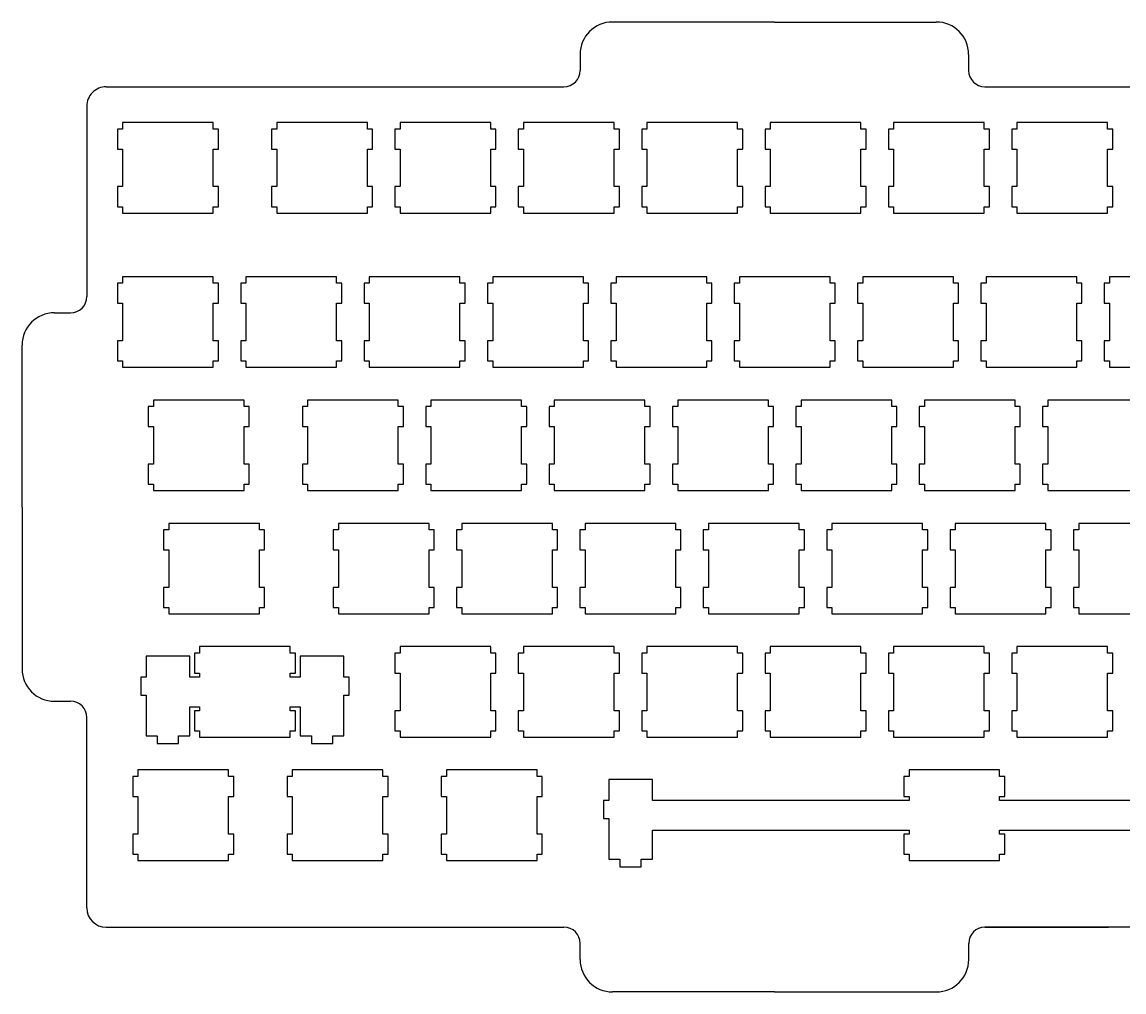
# Model space of a CAD drawing. Header units: millimetres. Extents: x 129 to 464, y 121 to 271.
# Drawn here: x 128.9 to 299, y 121.3 to 271.1 of the extents above; entities that cross this region are included whole.
import ezdxf

# ---------------------------------------------------------------- set-up
doc = ezdxf.new("R2010")
doc.units = ezdxf.units.MM

msp = doc.modelspace()

# ---------------------------------------------------------------- linework, layer by layer
for p, q in [((245.04, 271.14), (220.04, 271.14)), ((245.04, 271.14), (270.04, 271.14)), ((215.04, 266.14), (215.04, 263.64)), ((275.04, 266.14), (275.04, 263.64)), ((277.54, 261.14), (315.73, 261.14)), ((277.54, 261.14), (296.63, 261.14)), ((138.86, 258.14), (138.86, 228.72)), ((133.86, 226.22), (136.36, 226.22)), ((128.86, 196.22), (128.86, 221.22)), ((128.86, 196.22), (128.86, 171.22)), ((133.86, 166.22), (136.36, 166.22)), ((141.86, 131.31), (212.55, 131.31)), ((315.74, 131.31), (277.55, 131.31)), ((277.55, 131.31), (296.64, 131.31)), ((215.05, 126.31), (215.05, 128.81)), ((275.05, 126.31), (275.05, 128.81)), ((245.05, 121.31), (220.05, 121.31)), ((245.05, 121.31), (270.05, 121.31))]:
    msp.add_line(p, q)
at = {"color": 0}
for p, q in [((141.85, 261.14), (212.54, 261.14)), ((144.39, 255.61), (144.39, 254.61)), ((158.39, 255.61), (144.39, 255.61)), ((158.39, 254.61), (158.39, 255.61)), ((168.2, 255.61), (168.2, 254.61)), ((182.2, 255.61), (168.2, 255.61)), ((182.2, 254.61), (182.2, 255.61)), ((187.25, 255.61), (187.25, 254.61)), ((201.25, 255.61), (187.25, 255.61)), ((201.25, 254.61), (201.25, 255.61)), ((206.3, 255.61), (206.3, 254.61)), ((220.3, 255.61), (206.3, 255.61)), ((220.3, 254.61), (220.3, 255.61)), ((225.35, 255.61), (225.35, 254.61)), ((239.35, 255.61), (225.35, 255.61)), ((239.35, 254.61), (239.35, 255.61)), ((244.4, 255.61), (244.4, 254.61)), ((258.4, 255.61), (244.4, 255.61)), ((258.4, 254.61), (258.4, 255.61)), ((263.45, 255.61), (263.45, 254.61)), ((277.45, 255.61), (263.45, 255.61)), ((277.45, 254.61), (277.45, 255.61)), ((282.5, 255.61), (282.5, 254.61)), ((296.5, 255.61), (282.5, 255.61)), ((296.5, 254.61), (296.5, 255.61)), ((144.39, 254.61), (143.59, 254.61)), ((143.59, 254.61), (143.59, 251.51)), ((159.19, 254.61), (158.39, 254.61)), ((159.19, 251.51), (159.19, 254.61)), ((168.2, 254.61), (167.4, 254.61)), ((167.4, 254.61), (167.4, 251.51)), ((183, 254.61), (182.2, 254.61)), ((183, 251.51), (183, 254.61)), ((187.25, 254.61), (186.45, 254.61)), ((186.45, 254.61), (186.45, 251.51)), ((202.05, 254.61), (201.25, 254.61)), ((202.05, 251.51), (202.05, 254.61)), ((206.3, 254.61), (205.5, 254.61)), ((205.5, 254.61), (205.5, 251.51)), ((221.1, 254.61), (220.3, 254.61)), ((221.1, 251.51), (221.1, 254.61)), ((225.35, 254.61), (224.55, 254.61)), ((224.55, 254.61), (224.55, 251.51)), ((240.15, 254.61), (239.35, 254.61)), ((240.15, 251.51), (240.15, 254.61)), ((244.4, 254.61), (243.6, 254.61)), ((243.6, 254.61), (243.6, 251.51)), ((259.2, 254.61), (258.4, 254.61)), ((259.2, 251.51), (259.2, 254.61)), ((263.45, 254.61), (262.65, 254.61)), ((262.65, 254.61), (262.65, 251.51)), ((278.25, 254.61), (277.45, 254.61)), ((278.25, 251.51), (278.25, 254.61)), ((282.5, 254.61), (281.7, 254.61)), ((281.7, 254.61), (281.7, 251.51)), ((297.3, 254.61), (296.5, 254.61)), ((297.3, 251.51), (297.3, 254.61)), ((143.59, 251.51), (144.39, 251.51)), ((144.39, 251.51), (144.39, 245.71)), ((158.39, 245.71), (158.39, 251.51)), ((158.39, 251.51), (159.19, 251.51)), ((167.4, 251.51), (168.2, 251.51)), ((168.2, 251.51), (168.2, 245.71)), ((182.2, 245.71), (182.2, 251.51)), ((182.2, 251.51), (183, 251.51)), ((186.45, 251.51), (187.25, 251.51)), ((187.25, 251.51), (187.25, 245.71)), ((201.25, 245.71), (201.25, 251.51)), ((201.25, 251.51), (202.05, 251.51)), ((205.5, 251.51), (206.3, 251.51)), ((206.3, 251.51), (206.3, 245.71)), ((220.3, 245.71), (220.3, 251.51)), ((220.3, 251.51), (221.1, 251.51)), ((224.55, 251.51), (225.35, 251.51)), ((225.35, 251.51), (225.35, 245.71)), ((239.35, 245.71), (239.35, 251.51)), ((239.35, 251.51), (240.15, 251.51)), ((243.6, 251.51), (244.4, 251.51)), ((244.4, 251.51), (244.4, 245.71)), ((258.4, 245.71), (258.4, 251.51)), ((258.4, 251.51), (259.2, 251.51)), ((262.65, 251.51), (263.45, 251.51)), ((263.45, 251.51), (263.45, 245.71)), ((277.45, 245.71), (277.45, 251.51)), ((277.45, 251.51), (278.25, 251.51)), ((281.7, 251.51), (282.5, 251.51)), ((282.5, 251.51), (282.5, 245.71)), ((296.5, 245.71), (296.5, 251.51)), ((296.5, 251.51), (297.3, 251.51)), ((144.39, 245.71), (143.59, 245.71)), ((143.59, 245.71), (143.59, 242.61)), ((159.19, 245.71), (158.39, 245.71)), ((159.19, 242.61), (159.19, 245.71)), ((168.2, 245.71), (167.4, 245.71)), ((167.4, 245.71), (167.4, 242.61)), ((183, 245.71), (182.2, 245.71)), ((183, 242.61), (183, 245.71)), ((187.25, 245.71), (186.45, 245.71)), ((186.45, 245.71), (186.45, 242.61)), ((202.05, 245.71), (201.25, 245.71)), ((202.05, 242.61), (202.05, 245.71)), ((206.3, 245.71), (205.5, 245.71)), ((205.5, 245.71), (205.5, 242.61)), ((221.1, 245.71), (220.3, 245.71)), ((221.1, 242.61), (221.1, 245.71)), ((225.35, 245.71), (224.55, 245.71)), ((224.55, 245.71), (224.55, 242.61)), ((240.15, 245.71), (239.35, 245.71)), ((240.15, 242.61), (240.15, 245.71)), ((244.4, 245.71), (243.6, 245.71)), ((243.6, 245.71), (243.6, 242.61)), ((259.2, 245.71), (258.4, 245.71)), ((259.2, 242.61), (259.2, 245.71)), ((263.45, 245.71), (262.65, 245.71)), ((262.65, 245.71), (262.65, 242.61)), ((278.25, 245.71), (277.45, 245.71)), ((278.25, 242.61), (278.25, 245.71)), ((282.5, 245.71), (281.7, 245.71)), ((281.7, 245.71), (281.7, 242.61)), ((297.3, 245.71), (296.5, 245.71)), ((297.3, 242.61), (297.3, 245.71)), ((143.59, 242.61), (144.39, 242.61)), ((144.39, 242.61), (144.39, 241.61)), ((158.39, 241.61), (158.39, 242.61)), ((158.39, 242.61), (159.19, 242.61)), ((167.4, 242.61), (168.2, 242.61)), ((168.2, 242.61), (168.2, 241.61)), ((182.2, 241.61), (182.2, 242.61)), ((182.2, 242.61), (183, 242.61)), ((186.45, 242.61), (187.25, 242.61)), ((187.25, 242.61), (187.25, 241.61)), ((201.25, 241.61), (201.25, 242.61)), ((201.25, 242.61), (202.05, 242.61)), ((205.5, 242.61), (206.3, 242.61)), ((206.3, 242.61), (206.3, 241.61)), ((220.3, 241.61), (220.3, 242.61)), ((220.3, 242.61), (221.1, 242.61)), ((224.55, 242.61), (225.35, 242.61)), ((225.35, 242.61), (225.35, 241.61)), ((239.35, 241.61), (239.35, 242.61)), ((239.35, 242.61), (240.15, 242.61)), ((243.6, 242.61), (244.4, 242.61)), ((244.4, 242.61), (244.4, 241.61)), ((258.4, 241.61), (258.4, 242.61)), ((258.4, 242.61), (259.2, 242.61)), ((262.65, 242.61), (263.45, 242.61)), ((263.45, 242.61), (263.45, 241.61)), ((277.45, 241.61), (277.45, 242.61)), ((277.45, 242.61), (278.25, 242.61)), ((281.7, 242.61), (282.5, 242.61)), ((282.5, 242.61), (282.5, 241.61)), ((296.5, 241.61), (296.5, 242.61)), ((296.5, 242.61), (297.3, 242.61)), ((144.39, 241.61), (158.39, 241.61)), ((168.2, 241.61), (182.2, 241.61)), ((187.25, 241.61), (201.25, 241.61)), ((206.3, 241.61), (220.3, 241.61)), ((225.35, 241.61), (239.35, 241.61)), ((244.4, 241.61), (258.4, 241.61)), ((263.45, 241.61), (277.45, 241.61)), ((282.5, 241.61), (296.5, 241.61)), ((144.39, 231.8), (144.39, 230.8)), ((158.39, 231.8), (144.39, 231.8)), ((158.39, 230.8), (158.39, 231.8)), ((163.44, 231.8), (163.44, 230.8)), ((177.44, 231.8), (163.44, 231.8)), ((177.44, 230.8), (177.44, 231.8)), ((182.49, 231.8), (182.49, 230.8)), ((196.49, 231.8), (182.49, 231.8)), ((196.49, 230.8), (196.49, 231.8)), ((201.54, 231.8), (201.54, 230.8)), ((215.54, 231.8), (201.54, 231.8)), ((215.54, 230.8), (215.54, 231.8)), ((220.59, 231.8), (220.59, 230.8)), ((234.59, 231.8), (220.59, 231.8)), ((234.59, 230.8), (234.59, 231.8)), ((239.64, 231.8), (239.64, 230.8)), ((253.64, 231.8), (239.64, 231.8)), ((253.64, 230.8), (253.64, 231.8)), ((258.69, 231.8), (258.69, 230.8)), ((272.69, 231.8), (258.69, 231.8)), ((272.69, 230.8), (272.69, 231.8)), ((277.74, 231.8), (277.74, 230.8)), ((291.74, 231.8), (277.74, 231.8)), ((291.74, 230.8), (291.74, 231.8)), ((296.79, 231.8), (296.79, 230.8)), ((310.79, 231.8), (296.79, 231.8)), ((144.39, 230.8), (143.59, 230.8)), ((143.59, 230.8), (143.59, 227.7)), ((159.19, 230.8), (158.39, 230.8)), ((159.19, 227.7), (159.19, 230.8)), ((163.44, 230.8), (162.64, 230.8)), ((162.64, 230.8), (162.64, 227.7)), ((178.24, 230.8), (177.44, 230.8)), ((178.24, 227.7), (178.24, 230.8)), ((182.49, 230.8), (181.69, 230.8)), ((181.69, 230.8), (181.69, 227.7)), ((197.29, 230.8), (196.49, 230.8)), ((197.29, 227.7), (197.29, 230.8)), ((201.54, 230.8), (200.74, 230.8)), ((200.74, 230.8), (200.74, 227.7)), ((216.34, 230.8), (215.54, 230.8)), ((216.34, 227.7), (216.34, 230.8)), ((220.59, 230.8), (219.79, 230.8)), ((219.79, 230.8), (219.79, 227.7)), ((235.39, 230.8), (234.59, 230.8)), ((235.39, 227.7), (235.39, 230.8)), ((239.64, 230.8), (238.84, 230.8)), ((238.84, 230.8), (238.84, 227.7)), ((254.44, 230.8), (253.64, 230.8)), ((254.44, 227.7), (254.44, 230.8)), ((258.69, 230.8), (257.89, 230.8)), ((257.89, 230.8), (257.89, 227.7)), ((273.49, 230.8), (272.69, 230.8)), ((273.49, 227.7), (273.49, 230.8)), ((277.74, 230.8), (276.94, 230.8)), ((276.94, 230.8), (276.94, 227.7)), ((292.54, 230.8), (291.74, 230.8)), ((292.54, 227.7), (292.54, 230.8)), ((296.79, 230.8), (295.99, 230.8)), ((295.99, 230.8), (295.99, 227.7)), ((143.59, 227.7), (144.39, 227.7)), ((144.39, 227.7), (144.39, 221.9)), ((158.39, 221.9), (158.39, 227.7)), ((158.39, 227.7), (159.19, 227.7)), ((162.64, 227.7), (163.44, 227.7)), ((163.44, 227.7), (163.44, 221.9)), ((177.44, 221.9), (177.44, 227.7)), ((177.44, 227.7), (178.24, 227.7)), ((181.69, 227.7), (182.49, 227.7)), ((182.49, 227.7), (182.49, 221.9)), ((196.49, 221.9), (196.49, 227.7)), ((196.49, 227.7), (197.29, 227.7)), ((200.74, 227.7), (201.54, 227.7)), ((201.54, 227.7), (201.54, 221.9)), ((215.54, 221.9), (215.54, 227.7)), ((215.54, 227.7), (216.34, 227.7)), ((219.79, 227.7), (220.59, 227.7)), ((220.59, 227.7), (220.59, 221.9)), ((234.59, 221.9), (234.59, 227.7)), ((234.59, 227.7), (235.39, 227.7)), ((238.84, 227.7), (239.64, 227.7)), ((239.64, 227.7), (239.64, 221.9)), ((253.64, 221.9), (253.64, 227.7)), ((253.64, 227.7), (254.44, 227.7)), ((257.89, 227.7), (258.69, 227.7)), ((258.69, 227.7), (258.69, 221.9)), ((272.69, 221.9), (272.69, 227.7)), ((272.69, 227.7), (273.49, 227.7)), ((276.94, 227.7), (277.74, 227.7)), ((277.74, 227.7), (277.74, 221.9)), ((291.74, 221.9), (291.74, 227.7)), ((291.74, 227.7), (292.54, 227.7)), ((295.99, 227.7), (296.79, 227.7)), ((296.79, 227.7), (296.79, 221.9)), ((144.39, 221.9), (143.59, 221.9)), ((143.59, 221.9), (143.59, 218.8)), ((159.19, 221.9), (158.39, 221.9)), ((159.19, 218.8), (159.19, 221.9)), ((163.44, 221.9), (162.64, 221.9)), ((162.64, 221.9), (162.64, 218.8)), ((178.24, 221.9), (177.44, 221.9)), ((178.24, 218.8), (178.24, 221.9)), ((182.49, 221.9), (181.69, 221.9)), ((181.69, 221.9), (181.69, 218.8)), ((197.29, 221.9), (196.49, 221.9)), ((197.29, 218.8), (197.29, 221.9)), ((201.54, 221.9), (200.74, 221.9)), ((200.74, 221.9), (200.74, 218.8)), ((216.34, 221.9), (215.54, 221.9)), ((216.34, 218.8), (216.34, 221.9)), ((220.59, 221.9), (219.79, 221.9)), ((219.79, 221.9), (219.79, 218.8)), ((235.39, 221.9), (234.59, 221.9)), ((235.39, 218.8), (235.39, 221.9)), ((239.64, 221.9), (238.84, 221.9)), ((238.84, 221.9), (238.84, 218.8)), ((254.44, 221.9), (253.64, 221.9)), ((254.44, 218.8), (254.44, 221.9)), ((258.69, 221.9), (257.89, 221.9)), ((257.89, 221.9), (257.89, 218.8)), ((273.49, 221.9), (272.69, 221.9)), ((273.49, 218.8), (273.49, 221.9)), ((277.74, 221.9), (276.94, 221.9)), ((276.94, 221.9), (276.94, 218.8)), ((292.54, 221.9), (291.74, 221.9)), ((292.54, 218.8), (292.54, 221.9)), ((296.79, 221.9), (295.99, 221.9)), ((295.99, 221.9), (295.99, 218.8)), ((143.59, 218.8), (144.39, 218.8)), ((144.39, 218.8), (144.39, 217.8)), ((158.39, 217.8), (158.39, 218.8)), ((158.39, 218.8), (159.19, 218.8)), ((162.64, 218.8), (163.44, 218.8)), ((163.44, 218.8), (163.44, 217.8)), ((177.44, 217.8), (177.44, 218.8)), ((177.44, 218.8), (178.24, 218.8)), ((181.69, 218.8), (182.49, 218.8)), ((182.49, 218.8), (182.49, 217.8)), ((196.49, 217.8), (196.49, 218.8)), ((196.49, 218.8), (197.29, 218.8)), ((200.74, 218.8), (201.54, 218.8)), ((201.54, 218.8), (201.54, 217.8)), ((215.54, 217.8), (215.54, 218.8)), ((215.54, 218.8), (216.34, 218.8)), ((219.79, 218.8), (220.59, 218.8)), ((220.59, 218.8), (220.59, 217.8)), ((234.59, 217.8), (234.59, 218.8)), ((234.59, 218.8), (235.39, 218.8)), ((238.84, 218.8), (239.64, 218.8)), ((239.64, 218.8), (239.64, 217.8)), ((253.64, 217.8), (253.64, 218.8)), ((253.64, 218.8), (254.44, 218.8)), ((257.89, 218.8), (258.69, 218.8)), ((258.69, 218.8), (258.69, 217.8)), ((272.69, 217.8), (272.69, 218.8)), ((272.69, 218.8), (273.49, 218.8)), ((276.94, 218.8), (277.74, 218.8)), ((277.74, 218.8), (277.74, 217.8)), ((291.74, 217.8), (291.74, 218.8)), ((291.74, 218.8), (292.54, 218.8)), ((295.99, 218.8), (296.79, 218.8)), ((296.79, 218.8), (296.79, 217.8)), ((144.39, 217.8), (158.39, 217.8)), ((163.44, 217.8), (177.44, 217.8)), ((182.49, 217.8), (196.49, 217.8)), ((201.54, 217.8), (215.54, 217.8)), ((220.59, 217.8), (234.59, 217.8)), ((239.64, 217.8), (253.64, 217.8)), ((258.69, 217.8), (272.69, 217.8)), ((277.74, 217.8), (291.74, 217.8)), ((296.79, 217.8), (310.79, 217.8)), ((149.15, 212.75), (149.15, 211.75)), ((163.15, 212.75), (149.15, 212.75)), ((163.15, 211.75), (163.15, 212.75)), ((172.96, 212.75), (172.96, 211.75)), ((186.96, 212.75), (172.96, 212.75)), ((186.96, 211.75), (186.96, 212.75)), ((192.01, 212.75), (192.01, 211.75)), ((206.01, 212.75), (192.01, 212.75)), ((206.01, 211.75), (206.01, 212.75)), ((211.06, 212.75), (211.06, 211.75)), ((225.06, 212.75), (211.06, 212.75)), ((225.06, 211.75), (225.06, 212.75)), ((230.11, 212.75), (230.11, 211.75)), ((244.11, 212.75), (230.11, 212.75)), ((244.11, 211.75), (244.11, 212.75)), ((249.16, 212.75), (249.16, 211.75)), ((263.16, 212.75), (249.16, 212.75)), ((263.16, 211.75), (263.16, 212.75)), ((268.21, 212.75), (268.21, 211.75)), ((282.21, 212.75), (268.21, 212.75)), ((282.21, 211.75), (282.21, 212.75)), ((287.26, 212.75), (287.26, 211.75)), ((301.26, 212.75), (287.26, 212.75)), ((149.15, 211.75), (148.35, 211.75)), ((148.35, 211.75), (148.35, 208.65)), ((163.95, 211.75), (163.15, 211.75)), ((163.95, 208.65), (163.95, 211.75)), ((172.96, 211.75), (172.16, 211.75)), ((172.16, 211.75), (172.16, 208.65)), ((187.76, 211.75), (186.96, 211.75)), ((187.76, 208.65), (187.76, 211.75)), ((192.01, 211.75), (191.21, 211.75)), ((191.21, 211.75), (191.21, 208.65)), ((206.81, 211.75), (206.01, 211.75)), ((206.81, 208.65), (206.81, 211.75)), ((211.06, 211.75), (210.26, 211.75)), ((210.26, 211.75), (210.26, 208.65)), ((225.86, 211.75), (225.06, 211.75)), ((225.86, 208.65), (225.86, 211.75)), ((230.11, 211.75), (229.31, 211.75)), ((229.31, 211.75), (229.31, 208.65)), ((244.91, 211.75), (244.11, 211.75)), ((244.91, 208.65), (244.91, 211.75)), ((249.16, 211.75), (248.36, 211.75)), ((248.36, 211.75), (248.36, 208.65)), ((263.96, 211.75), (263.16, 211.75)), ((263.96, 208.65), (263.96, 211.75)), ((268.21, 211.75), (267.41, 211.75)), ((267.41, 211.75), (267.41, 208.65)), ((283.01, 211.75), (282.21, 211.75)), ((283.01, 208.65), (283.01, 211.75)), ((287.26, 211.75), (286.46, 211.75)), ((286.46, 211.75), (286.46, 208.65)), ((148.35, 208.65), (149.15, 208.65)), ((149.15, 208.65), (149.15, 202.85)), ((163.15, 202.85), (163.15, 208.65)), ((163.15, 208.65), (163.95, 208.65)), ((172.16, 208.65), (172.96, 208.65)), ((172.96, 208.65), (172.96, 202.85)), ((186.96, 202.85), (186.96, 208.65)), ((186.96, 208.65), (187.76, 208.65)), ((191.21, 208.65), (192.01, 208.65)), ((192.01, 208.65), (192.01, 202.85)), ((206.01, 202.85), (206.01, 208.65)), ((206.01, 208.65), (206.81, 208.65)), ((210.26, 208.65), (211.06, 208.65)), ((211.06, 208.65), (211.06, 202.85)), ((225.06, 202.85), (225.06, 208.65)), ((225.06, 208.65), (225.86, 208.65)), ((229.31, 208.65), (230.11, 208.65)), ((230.11, 208.65), (230.11, 202.85)), ((244.11, 202.85), (244.11, 208.65)), ((244.11, 208.65), (244.91, 208.65)), ((248.36, 208.65), (249.16, 208.65)), ((249.16, 208.65), (249.16, 202.85)), ((263.16, 202.85), (263.16, 208.65)), ((263.16, 208.65), (263.96, 208.65)), ((267.41, 208.65), (268.21, 208.65)), ((268.21, 208.65), (268.21, 202.85)), ((282.21, 202.85), (282.21, 208.65)), ((282.21, 208.65), (283.01, 208.65)), ((286.46, 208.65), (287.26, 208.65)), ((287.26, 208.65), (287.26, 202.85)), ((149.15, 202.85), (148.35, 202.85)), ((148.35, 202.85), (148.35, 199.75)), ((163.95, 202.85), (163.15, 202.85)), ((163.95, 199.75), (163.95, 202.85)), ((172.96, 202.85), (172.16, 202.85)), ((172.16, 202.85), (172.16, 199.75)), ((187.76, 202.85), (186.96, 202.85)), ((187.76, 199.75), (187.76, 202.85)), ((192.01, 202.85), (191.21, 202.85)), ((191.21, 202.85), (191.21, 199.75)), ((206.81, 202.85), (206.01, 202.85)), ((206.81, 199.75), (206.81, 202.85)), ((211.06, 202.85), (210.26, 202.85)), ((210.26, 202.85), (210.26, 199.75)), ((225.86, 202.85), (225.06, 202.85)), ((225.86, 199.75), (225.86, 202.85)), ((230.11, 202.85), (229.31, 202.85)), ((229.31, 202.85), (229.31, 199.75)), ((244.91, 202.85), (244.11, 202.85)), ((244.91, 199.75), (244.91, 202.85)), ((249.16, 202.85), (248.36, 202.85)), ((248.36, 202.85), (248.36, 199.75)), ((263.96, 202.85), (263.16, 202.85)), ((263.96, 199.75), (263.96, 202.85)), ((268.21, 202.85), (267.41, 202.85)), ((267.41, 202.85), (267.41, 199.75)), ((283.01, 202.85), (282.21, 202.85)), ((283.01, 199.75), (283.01, 202.85)), ((287.26, 202.85), (286.46, 202.85)), ((286.46, 202.85), (286.46, 199.75)), ((148.35, 199.75), (149.15, 199.75)), ((149.15, 199.75), (149.15, 198.75)), ((163.15, 198.75), (163.15, 199.75)), ((163.15, 199.75), (163.95, 199.75)), ((172.16, 199.75), (172.96, 199.75)), ((172.96, 199.75), (172.96, 198.75)), ((186.96, 198.75), (186.96, 199.75)), ((186.96, 199.75), (187.76, 199.75)), ((191.21, 199.75), (192.01, 199.75)), ((192.01, 199.75), (192.01, 198.75)), ((206.01, 198.75), (206.01, 199.75)), ((206.01, 199.75), (206.81, 199.75)), ((210.26, 199.75), (211.06, 199.75)), ((211.06, 199.75), (211.06, 198.75)), ((225.06, 198.75), (225.06, 199.75)), ((225.06, 199.75), (225.86, 199.75)), ((229.31, 199.75), (230.11, 199.75)), ((230.11, 199.75), (230.11, 198.75)), ((244.11, 198.75), (244.11, 199.75)), ((244.11, 199.75), (244.91, 199.75)), ((248.36, 199.75), (249.16, 199.75)), ((249.16, 199.75), (249.16, 198.75)), ((263.16, 198.75), (263.16, 199.75)), ((263.16, 199.75), (263.96, 199.75)), ((267.41, 199.75), (268.21, 199.75)), ((268.21, 199.75), (268.21, 198.75)), ((282.21, 198.75), (282.21, 199.75)), ((282.21, 199.75), (283.01, 199.75)), ((286.46, 199.75), (287.26, 199.75)), ((287.26, 199.75), (287.26, 198.75)), ((149.15, 198.75), (163.15, 198.75)), ((172.96, 198.75), (186.96, 198.75)), ((192.01, 198.75), (206.01, 198.75)), ((211.06, 198.75), (225.06, 198.75)), ((230.11, 198.75), (244.11, 198.75)), ((249.16, 198.75), (263.16, 198.75)), ((268.21, 198.75), (282.21, 198.75)), ((287.26, 198.75), (301.26, 198.75)), ((151.53, 192.7), (150.73, 192.7)), ((150.73, 192.7), (150.73, 189.6)), ((151.53, 193.7), (151.53, 192.7)), ((165.53, 193.7), (151.53, 193.7)), ((165.53, 192.7), (165.53, 193.7)), ((166.33, 192.7), (165.53, 192.7)), ((166.33, 189.6), (166.33, 192.7)), ((177.73, 192.7), (176.92, 192.7)), ((176.92, 192.7), (176.92, 189.6)), ((177.73, 193.7), (177.73, 192.7)), ((191.72, 193.7), (177.73, 193.7)), ((191.72, 192.7), (191.72, 193.7)), ((192.52, 192.7), (191.72, 192.7)), ((192.52, 189.6), (192.52, 192.7)), ((196.78, 192.7), (195.97, 192.7)), ((195.97, 192.7), (195.97, 189.6)), ((196.78, 193.7), (196.78, 192.7)), ((210.77, 193.7), (196.78, 193.7)), ((210.77, 192.7), (210.77, 193.7)), ((211.57, 192.7), (210.77, 192.7)), ((211.57, 189.6), (211.57, 192.7)), ((215.83, 192.7), (215.02, 192.7)), ((215.02, 192.7), (215.02, 189.6)), ((215.83, 193.7), (215.83, 192.7)), ((229.82, 193.7), (215.83, 193.7)), ((229.82, 192.7), (229.82, 193.7)), ((230.62, 192.7), (229.82, 192.7)), ((230.62, 189.6), (230.62, 192.7)), ((234.88, 192.7), (234.07, 192.7)), ((234.07, 192.7), (234.07, 189.6)), ((234.88, 193.7), (234.88, 192.7)), ((248.88, 193.7), (234.88, 193.7)), ((248.88, 192.7), (248.88, 193.7)), ((249.67, 192.7), (248.88, 192.7)), ((249.67, 189.6), (249.67, 192.7)), ((253.93, 192.7), (253.12, 192.7)), ((253.12, 192.7), (253.12, 189.6)), ((253.93, 193.7), (253.93, 192.7)), ((267.93, 193.7), (253.93, 193.7)), ((267.93, 192.7), (267.93, 193.7)), ((268.72, 192.7), (267.93, 192.7)), ((268.72, 189.6), (268.72, 192.7)), ((272.98, 192.7), (272.17, 192.7)), ((272.17, 192.7), (272.17, 189.6)), ((272.98, 193.7), (272.98, 192.7)), ((286.98, 193.7), (272.98, 193.7)), ((286.98, 192.7), (286.98, 193.7)), ((287.77, 192.7), (286.98, 192.7)), ((287.77, 189.6), (287.77, 192.7)), ((292.03, 192.7), (291.22, 192.7)), ((291.22, 192.7), (291.22, 189.6)), ((292.03, 193.7), (292.03, 192.7)), ((306.03, 193.7), (292.03, 193.7)), ((150.73, 189.6), (151.53, 189.6)), ((151.53, 189.6), (151.53, 183.8)), ((165.53, 183.8), (165.53, 189.6)), ((165.53, 189.6), (166.33, 189.6)), ((176.92, 189.6), (177.73, 189.6)), ((177.73, 189.6), (177.73, 183.8)), ((191.72, 183.8), (191.72, 189.6)), ((191.72, 189.6), (192.52, 189.6)), ((195.97, 189.6), (196.78, 189.6)), ((196.78, 189.6), (196.78, 183.8)), ((210.77, 183.8), (210.77, 189.6)), ((210.77, 189.6), (211.57, 189.6)), ((215.02, 189.6), (215.83, 189.6)), ((215.83, 189.6), (215.83, 183.8)), ((229.82, 183.8), (229.82, 189.6)), ((229.82, 189.6), (230.62, 189.6)), ((234.07, 189.6), (234.88, 189.6)), ((234.88, 189.6), (234.88, 183.8)), ((248.88, 183.8), (248.88, 189.6)), ((248.88, 189.6), (249.67, 189.6)), ((253.12, 189.6), (253.93, 189.6)), ((253.93, 189.6), (253.93, 183.8)), ((267.93, 183.8), (267.93, 189.6)), ((267.93, 189.6), (268.72, 189.6)), ((272.17, 189.6), (272.98, 189.6)), ((272.98, 189.6), (272.98, 183.8)), ((286.98, 183.8), (286.98, 189.6)), ((286.98, 189.6), (287.77, 189.6)), ((291.22, 189.6), (292.03, 189.6)), ((292.03, 189.6), (292.03, 183.8)), ((151.53, 183.8), (150.73, 183.8)), ((150.73, 183.8), (150.73, 180.7)), ((166.33, 183.8), (165.53, 183.8)), ((166.33, 180.7), (166.33, 183.8)), ((177.73, 183.8), (176.92, 183.8)), ((176.92, 183.8), (176.92, 180.7)), ((192.52, 183.8), (191.72, 183.8)), ((192.52, 180.7), (192.52, 183.8)), ((196.78, 183.8), (195.97, 183.8)), ((195.97, 183.8), (195.97, 180.7)), ((211.57, 183.8), (210.77, 183.8)), ((211.57, 180.7), (211.57, 183.8)), ((215.83, 183.8), (215.02, 183.8)), ((215.02, 183.8), (215.02, 180.7)), ((230.62, 183.8), (229.82, 183.8)), ((230.62, 180.7), (230.62, 183.8)), ((234.88, 183.8), (234.07, 183.8)), ((234.07, 183.8), (234.07, 180.7)), ((249.67, 183.8), (248.88, 183.8)), ((249.67, 180.7), (249.67, 183.8)), ((253.93, 183.8), (253.12, 183.8)), ((253.12, 183.8), (253.12, 180.7)), ((268.72, 183.8), (267.93, 183.8)), ((268.72, 180.7), (268.72, 183.8)), ((272.98, 183.8), (272.17, 183.8)), ((272.17, 183.8), (272.17, 180.7)), ((287.77, 183.8), (286.98, 183.8)), ((287.77, 180.7), (287.77, 183.8)), ((292.03, 183.8), (291.22, 183.8)), ((291.22, 183.8), (291.22, 180.7)), ((150.73, 180.7), (151.53, 180.7)), ((151.53, 180.7), (151.53, 179.7)), ((165.53, 179.7), (165.53, 180.7)), ((165.53, 180.7), (166.33, 180.7)), ((176.92, 180.7), (177.73, 180.7)), ((177.73, 180.7), (177.73, 179.7)), ((191.72, 179.7), (191.72, 180.7)), ((191.72, 180.7), (192.52, 180.7)), ((195.97, 180.7), (196.78, 180.7)), ((196.78, 180.7), (196.78, 179.7)), ((210.77, 179.7), (210.77, 180.7)), ((210.77, 180.7), (211.57, 180.7)), ((215.02, 180.7), (215.83, 180.7)), ((215.83, 180.7), (215.83, 179.7)), ((229.82, 179.7), (229.82, 180.7)), ((229.82, 180.7), (230.62, 180.7)), ((234.07, 180.7), (234.88, 180.7)), ((234.88, 180.7), (234.88, 179.7)), ((248.88, 179.7), (248.88, 180.7)), ((248.88, 180.7), (249.67, 180.7)), ((253.12, 180.7), (253.93, 180.7)), ((253.93, 180.7), (253.93, 179.7)), ((267.93, 179.7), (267.93, 180.7)), ((267.93, 180.7), (268.72, 180.7)), ((272.17, 180.7), (272.98, 180.7)), ((272.98, 180.7), (272.98, 179.7)), ((286.98, 179.7), (286.98, 180.7)), ((286.98, 180.7), (287.77, 180.7)), ((291.22, 180.7), (292.03, 180.7)), ((292.03, 180.7), (292.03, 179.7)), ((151.53, 179.7), (165.53, 179.7)), ((177.73, 179.7), (191.72, 179.7)), ((196.78, 179.7), (210.77, 179.7)), ((215.83, 179.7), (229.82, 179.7)), ((234.88, 179.7), (248.88, 179.7)), ((253.93, 179.7), (267.93, 179.7)), ((272.98, 179.7), (286.98, 179.7)), ((292.03, 179.7), (306.03, 179.7)), ((156.29, 173.65), (155.49, 173.65)), ((155.49, 173.65), (155.49, 170.55)), ((156.29, 174.65), (156.29, 173.65)), ((170.29, 174.65), (156.29, 174.65)), ((170.29, 173.65), (170.29, 174.65)), ((171.09, 173.65), (170.29, 173.65)), ((171.09, 170.55), (171.09, 173.65)), ((187.25, 173.65), (186.45, 173.65)), ((186.45, 173.65), (186.45, 170.55)), ((187.25, 174.65), (187.25, 173.65)), ((201.25, 174.65), (187.25, 174.65)), ((201.25, 173.65), (201.25, 174.65)), ((202.05, 173.65), (201.25, 173.65)), ((202.05, 170.55), (202.05, 173.65)), ((206.3, 173.65), (205.5, 173.65)), ((205.5, 173.65), (205.5, 170.55)), ((206.3, 174.65), (206.3, 173.65)), ((220.3, 174.65), (206.3, 174.65)), ((220.3, 173.65), (220.3, 174.65)), ((221.1, 173.65), (220.3, 173.65)), ((221.1, 170.55), (221.1, 173.65)), ((225.35, 173.65), (224.55, 173.65)), ((224.55, 173.65), (224.55, 170.55)), ((225.35, 174.65), (225.35, 173.65)), ((239.35, 174.65), (225.35, 174.65)), ((239.35, 173.65), (239.35, 174.65)), ((240.15, 173.65), (239.35, 173.65)), ((240.15, 170.55), (240.15, 173.65)), ((244.4, 173.65), (243.6, 173.65)), ((243.6, 173.65), (243.6, 170.55)), ((244.4, 174.65), (244.4, 173.65)), ((258.4, 174.65), (244.4, 174.65)), ((258.4, 173.65), (258.4, 174.65)), ((259.2, 173.65), (258.4, 173.65)), ((259.2, 170.55), (259.2, 173.65)), ((263.45, 173.65), (262.65, 173.65)), ((262.65, 173.65), (262.65, 170.55)), ((263.45, 174.65), (263.45, 173.65)), ((277.45, 174.65), (263.45, 174.65)), ((277.45, 173.65), (277.45, 174.65)), ((278.25, 173.65), (277.45, 173.65)), ((278.25, 170.55), (278.25, 173.65)), ((282.5, 173.65), (281.7, 173.65)), ((281.7, 173.65), (281.7, 170.55)), ((282.5, 174.65), (282.5, 173.65)), ((296.5, 174.65), (282.5, 174.65)), ((296.5, 173.65), (296.5, 174.65)), ((297.3, 173.65), (296.5, 173.65)), ((297.3, 170.55), (297.3, 173.65)), ((154.77, 173.18), (148.02, 173.18)), ((148.02, 173.18), (148.02, 169.95)), ((154.77, 169.95), (154.77, 173.18)), ((178.57, 173.18), (171.82, 173.18)), ((171.82, 173.18), (171.82, 169.95)), ((178.57, 169.95), (178.57, 173.18)), ((155.49, 170.55), (156.29, 170.55)), ((156.29, 170.55), (156.29, 169.95)), ((170.29, 169.95), (170.29, 170.55)), ((170.29, 170.55), (171.09, 170.55)), ((186.45, 170.55), (187.25, 170.55)), ((187.25, 170.55), (187.25, 164.75)), ((201.25, 164.75), (201.25, 170.55)), ((201.25, 170.55), (202.05, 170.55)), ((205.5, 170.55), (206.3, 170.55)), ((206.3, 170.55), (206.3, 164.75)), ((220.3, 164.75), (220.3, 170.55)), ((220.3, 170.55), (221.1, 170.55)), ((224.55, 170.55), (225.35, 170.55)), ((225.35, 170.55), (225.35, 164.75)), ((239.35, 164.75), (239.35, 170.55)), ((239.35, 170.55), (240.15, 170.55)), ((243.6, 170.55), (244.4, 170.55)), ((244.4, 170.55), (244.4, 164.75)), ((258.4, 164.75), (258.4, 170.55)), ((258.4, 170.55), (259.2, 170.55)), ((262.65, 170.55), (263.45, 170.55)), ((263.45, 170.55), (263.45, 164.75)), ((277.45, 164.75), (277.45, 170.55)), ((277.45, 170.55), (278.25, 170.55)), ((281.7, 170.55), (282.5, 170.55)), ((282.5, 170.55), (282.5, 164.75)), ((296.5, 164.75), (296.5, 170.55)), ((296.5, 170.55), (297.3, 170.55)), ((148.02, 169.95), (147.19, 169.95)), ((147.19, 169.95), (147.19, 167.15)), ((156.29, 169.95), (154.77, 169.95)), ((171.82, 169.95), (170.29, 169.95)), ((179.39, 169.95), (178.57, 169.95)), ((179.39, 167.15), (179.39, 169.95)), ((147.19, 167.15), (148.02, 167.15)), ((148.02, 167.15), (148.02, 160.88)), ((178.57, 160.88), (178.57, 167.15)), ((178.57, 167.15), (179.39, 167.15)), ((154.77, 160.88), (154.77, 165.35)), ((154.77, 165.35), (156.29, 165.35)), ((156.29, 165.35), (156.29, 164.75)), ((170.29, 164.75), (170.29, 165.35)), ((170.29, 165.35), (171.82, 165.35)), ((171.82, 165.35), (171.82, 160.88)), ((138.86, 134.31), (138.86, 163.72)), ((156.29, 164.75), (155.49, 164.75)), ((155.49, 164.75), (155.49, 161.65)), ((171.09, 164.75), (170.29, 164.75)), ((171.09, 161.65), (171.09, 164.75)), ((187.25, 164.75), (186.45, 164.75)), ((186.45, 164.75), (186.45, 161.65)), ((202.05, 164.75), (201.25, 164.75)), ((202.05, 161.65), (202.05, 164.75)), ((206.3, 164.75), (205.5, 164.75)), ((205.5, 164.75), (205.5, 161.65)), ((221.1, 164.75), (220.3, 164.75)), ((221.1, 161.65), (221.1, 164.75)), ((225.35, 164.75), (224.55, 164.75)), ((224.55, 164.75), (224.55, 161.65)), ((240.15, 164.75), (239.35, 164.75)), ((240.15, 161.65), (240.15, 164.75)), ((244.4, 164.75), (243.6, 164.75)), ((243.6, 164.75), (243.6, 161.65)), ((259.2, 164.75), (258.4, 164.75)), ((259.2, 161.65), (259.2, 164.75)), ((263.45, 164.75), (262.65, 164.75)), ((262.65, 164.75), (262.65, 161.65)), ((278.25, 164.75), (277.45, 164.75)), ((278.25, 161.65), (278.25, 164.75)), ((282.5, 164.75), (281.7, 164.75)), ((281.7, 164.75), (281.7, 161.65)), ((297.3, 164.75), (296.5, 164.75)), ((297.3, 161.65), (297.3, 164.75)), ((148.02, 160.88), (149.74, 160.88)), ((149.74, 160.88), (149.74, 159.68)), ((153.04, 159.68), (153.04, 160.88)), ((153.04, 160.88), (154.77, 160.88)), ((155.49, 161.65), (156.29, 161.65)), ((156.29, 161.65), (156.29, 160.65)), ((156.29, 160.65), (170.29, 160.65)), ((170.29, 160.65), (170.29, 161.65)), ((170.29, 161.65), (171.09, 161.65)), ((171.82, 160.88), (173.54, 160.88)), ((173.54, 160.88), (173.54, 159.68)), ((176.84, 159.68), (176.84, 160.88)), ((176.84, 160.88), (178.57, 160.88)), ((186.45, 161.65), (187.25, 161.65)), ((187.25, 161.65), (187.25, 160.65)), ((187.25, 160.65), (201.25, 160.65)), ((201.25, 160.65), (201.25, 161.65)), ((201.25, 161.65), (202.05, 161.65)), ((205.5, 161.65), (206.3, 161.65)), ((206.3, 161.65), (206.3, 160.65)), ((206.3, 160.65), (220.3, 160.65)), ((220.3, 160.65), (220.3, 161.65)), ((220.3, 161.65), (221.1, 161.65)), ((224.55, 161.65), (225.35, 161.65)), ((225.35, 161.65), (225.35, 160.65)), ((225.35, 160.65), (239.35, 160.65)), ((239.35, 160.65), (239.35, 161.65)), ((239.35, 161.65), (240.15, 161.65)), ((243.6, 161.65), (244.4, 161.65)), ((244.4, 161.65), (244.4, 160.65)), ((244.4, 160.65), (258.4, 160.65)), ((258.4, 160.65), (258.4, 161.65)), ((258.4, 161.65), (259.2, 161.65)), ((262.65, 161.65), (263.45, 161.65)), ((263.45, 161.65), (263.45, 160.65)), ((263.45, 160.65), (277.45, 160.65)), ((277.45, 160.65), (277.45, 161.65)), ((277.45, 161.65), (278.25, 161.65)), ((281.7, 161.65), (282.5, 161.65)), ((282.5, 161.65), (282.5, 160.65)), ((282.5, 160.65), (296.5, 160.65)), ((296.5, 160.65), (296.5, 161.65)), ((296.5, 161.65), (297.3, 161.65)), ((149.74, 159.68), (153.04, 159.68)), ((173.54, 159.68), (176.84, 159.68)), ((146.77, 155.6), (146.77, 154.6)), ((160.77, 155.6), (146.77, 155.6)), ((160.77, 154.6), (160.77, 155.6)), ((170.58, 155.6), (170.58, 154.6)), ((184.58, 155.6), (170.58, 155.6)), ((184.58, 154.6), (184.58, 155.6)), ((194.39, 155.6), (194.39, 154.6)), ((208.39, 155.6), (194.39, 155.6)), ((208.39, 154.6), (208.39, 155.6)), ((265.83, 155.6), (265.83, 154.6)), ((279.83, 155.6), (265.83, 155.6)), ((279.83, 154.6), (279.83, 155.6)), ((146.77, 154.6), (145.97, 154.6)), ((145.97, 154.6), (145.97, 151.5)), ((161.57, 154.6), (160.77, 154.6)), ((161.57, 151.5), (161.57, 154.6)), ((170.58, 154.6), (169.78, 154.6)), ((169.78, 154.6), (169.78, 151.5)), ((185.38, 154.6), (184.58, 154.6)), ((185.38, 151.5), (185.38, 154.6)), ((194.39, 154.6), (193.59, 154.6)), ((193.59, 154.6), (193.59, 151.5)), ((209.19, 154.6), (208.39, 154.6)), ((209.19, 151.5), (209.19, 154.6)), ((226.21, 154.13), (219.46, 154.13)), ((219.46, 154.13), (219.46, 150.9)), ((226.21, 150.9), (226.21, 154.13)), ((265.83, 154.6), (265.03, 154.6)), ((265.03, 154.6), (265.03, 151.5)), ((280.63, 154.6), (279.83, 154.6)), ((280.63, 151.5), (280.63, 154.6)), ((145.97, 151.5), (146.77, 151.5)), ((146.77, 151.5), (146.77, 145.7)), ((160.77, 145.7), (160.77, 151.5)), ((160.77, 151.5), (161.57, 151.5)), ((169.78, 151.5), (170.58, 151.5)), ((170.58, 151.5), (170.58, 145.7)), ((184.58, 145.7), (184.58, 151.5)), ((184.58, 151.5), (185.38, 151.5)), ((193.59, 151.5), (194.39, 151.5)), ((194.39, 151.5), (194.39, 145.7)), ((208.39, 145.7), (208.39, 151.5)), ((208.39, 151.5), (209.19, 151.5)), ((265.03, 151.5), (265.83, 151.5)), ((265.83, 151.5), (265.83, 150.9)), ((279.83, 150.9), (279.83, 151.5)), ((279.83, 151.5), (280.63, 151.5)), ((219.46, 150.9), (218.63, 150.9)), ((218.63, 150.9), (218.63, 148.1)), ((265.83, 150.9), (226.21, 150.9)), ((319.46, 150.9), (279.83, 150.9)), ((218.63, 148.1), (219.46, 148.1)), ((219.46, 148.1), (219.46, 141.83)), ((146.77, 145.7), (145.97, 145.7)), ((145.97, 145.7), (145.97, 142.6)), ((161.57, 145.7), (160.77, 145.7)), ((161.57, 142.6), (161.57, 145.7)), ((170.58, 145.7), (169.78, 145.7)), ((169.78, 145.7), (169.78, 142.6)), ((185.38, 145.7), (184.58, 145.7)), ((185.38, 142.6), (185.38, 145.7)), ((194.39, 145.7), (193.59, 145.7)), ((193.59, 145.7), (193.59, 142.6)), ((209.19, 145.7), (208.39, 145.7)), ((209.19, 142.6), (209.19, 145.7)), ((226.21, 141.83), (226.21, 146.3)), ((226.21, 146.3), (265.83, 146.3)), ((265.83, 145.7), (265.03, 145.7)), ((265.03, 145.7), (265.03, 142.6)), ((265.83, 146.3), (265.83, 145.7)), ((279.83, 145.7), (279.83, 146.3)), ((279.83, 146.3), (319.46, 146.3)), ((280.63, 145.7), (279.83, 145.7)), ((280.63, 142.6), (280.63, 145.7)), ((145.97, 142.6), (146.77, 142.6)), ((146.77, 142.6), (146.77, 141.6)), ((146.77, 141.6), (160.77, 141.6)), ((160.77, 141.6), (160.77, 142.6)), ((160.77, 142.6), (161.57, 142.6)), ((169.78, 142.6), (170.58, 142.6)), ((170.58, 142.6), (170.58, 141.6)), ((170.58, 141.6), (184.58, 141.6)), ((184.58, 141.6), (184.58, 142.6)), ((184.58, 142.6), (185.38, 142.6)), ((193.59, 142.6), (194.39, 142.6)), ((194.39, 142.6), (194.39, 141.6)), ((194.39, 141.6), (208.39, 141.6)), ((208.39, 141.6), (208.39, 142.6)), ((208.39, 142.6), (209.19, 142.6)), ((219.46, 141.83), (221.18, 141.83)), ((221.18, 141.83), (221.18, 140.63)), ((224.48, 140.63), (224.48, 141.83)), ((224.48, 141.83), (226.21, 141.83)), ((265.03, 142.6), (265.83, 142.6)), ((265.83, 142.6), (265.83, 141.6)), ((265.83, 141.6), (279.83, 141.6)), ((279.83, 141.6), (279.83, 142.6)), ((279.83, 142.6), (280.63, 142.6)), ((221.18, 140.63), (224.48, 140.63))]:
    msp.add_line(p, q, dxfattribs=at)
for centre, radius, start, end in [((220.04, 266.14), 5, 90, 180), ((270.04, 266.14), 5, 0, 90), ((212.54, 263.64), 2.5, 270, 0), ((277.54, 263.64), 2.5, 180, 270), ((141.86, 258.14), 3, 90, 180.5592), ((136.36, 228.72), 2.5, 270, 0), ((133.86, 221.22), 5, 90, 180), ((133.86, 171.22), 5, 180, 270), ((136.36, 163.72), 2.5, 0, 90), ((141.86, 134.31), 3, 180, 270), ((212.55, 128.81), 2.5, 0, 90), ((277.55, 128.81), 2.5, 90, 180), ((220.05, 126.31), 5, 180, 270), ((270.05, 126.31), 5, 270, 0)]:
    msp.add_arc(centre, radius, start, end)

doc.saveas('drawing.dxf')
